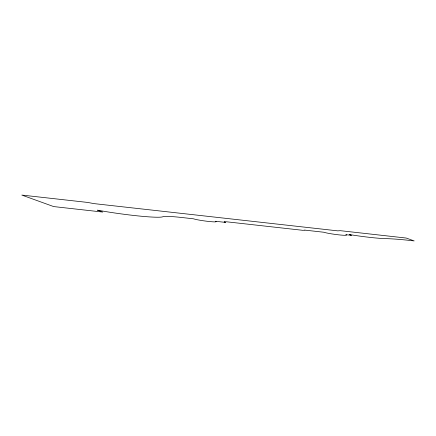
<?xml version="1.0" encoding="UTF-8"?>
<svg xmlns="http://www.w3.org/2000/svg" width="436" height="436" viewBox="0 0 436 436"><rect width="100%" height="100%" fill="white"/><g stroke="black" fill="none" stroke-linecap="round" stroke-linejoin="round"><path stroke-width="0.65" d="M304.878 230.121L302.955 230.333L227.69 221.919A5.297 0.398 7.9 0 0 224.426 221.979L225.603 222.404L215.509 221.275A11.723 0.877 7.9 0 1 208.283 221.406A11.723 0.877 7.9 0 1 193.54 218.818L182.864 217.624A28.765 2.158 7.9 0 0 163.01 216.648A43.807 3.286 7.9 0 1 97.435 210.147L102.743 212.065L53.661 206.577L21.8 195.072L87.701 202.44L93.909 203.601L337.687 230.851L340.331 230.682L406.232 238.051L414.2 240.928L407.535 240.181A50.827 3.81 7.9 0 0 386.765 238.656A31.561 2.365 7.9 0 1 349.192 234.514L351.443 235.326L345.841 234.699A11.723 0.877 7.9 0 1 338.614 234.83A11.723 0.877 7.9 0 1 323.872 232.246L304.878 230.121"/></g></svg>
